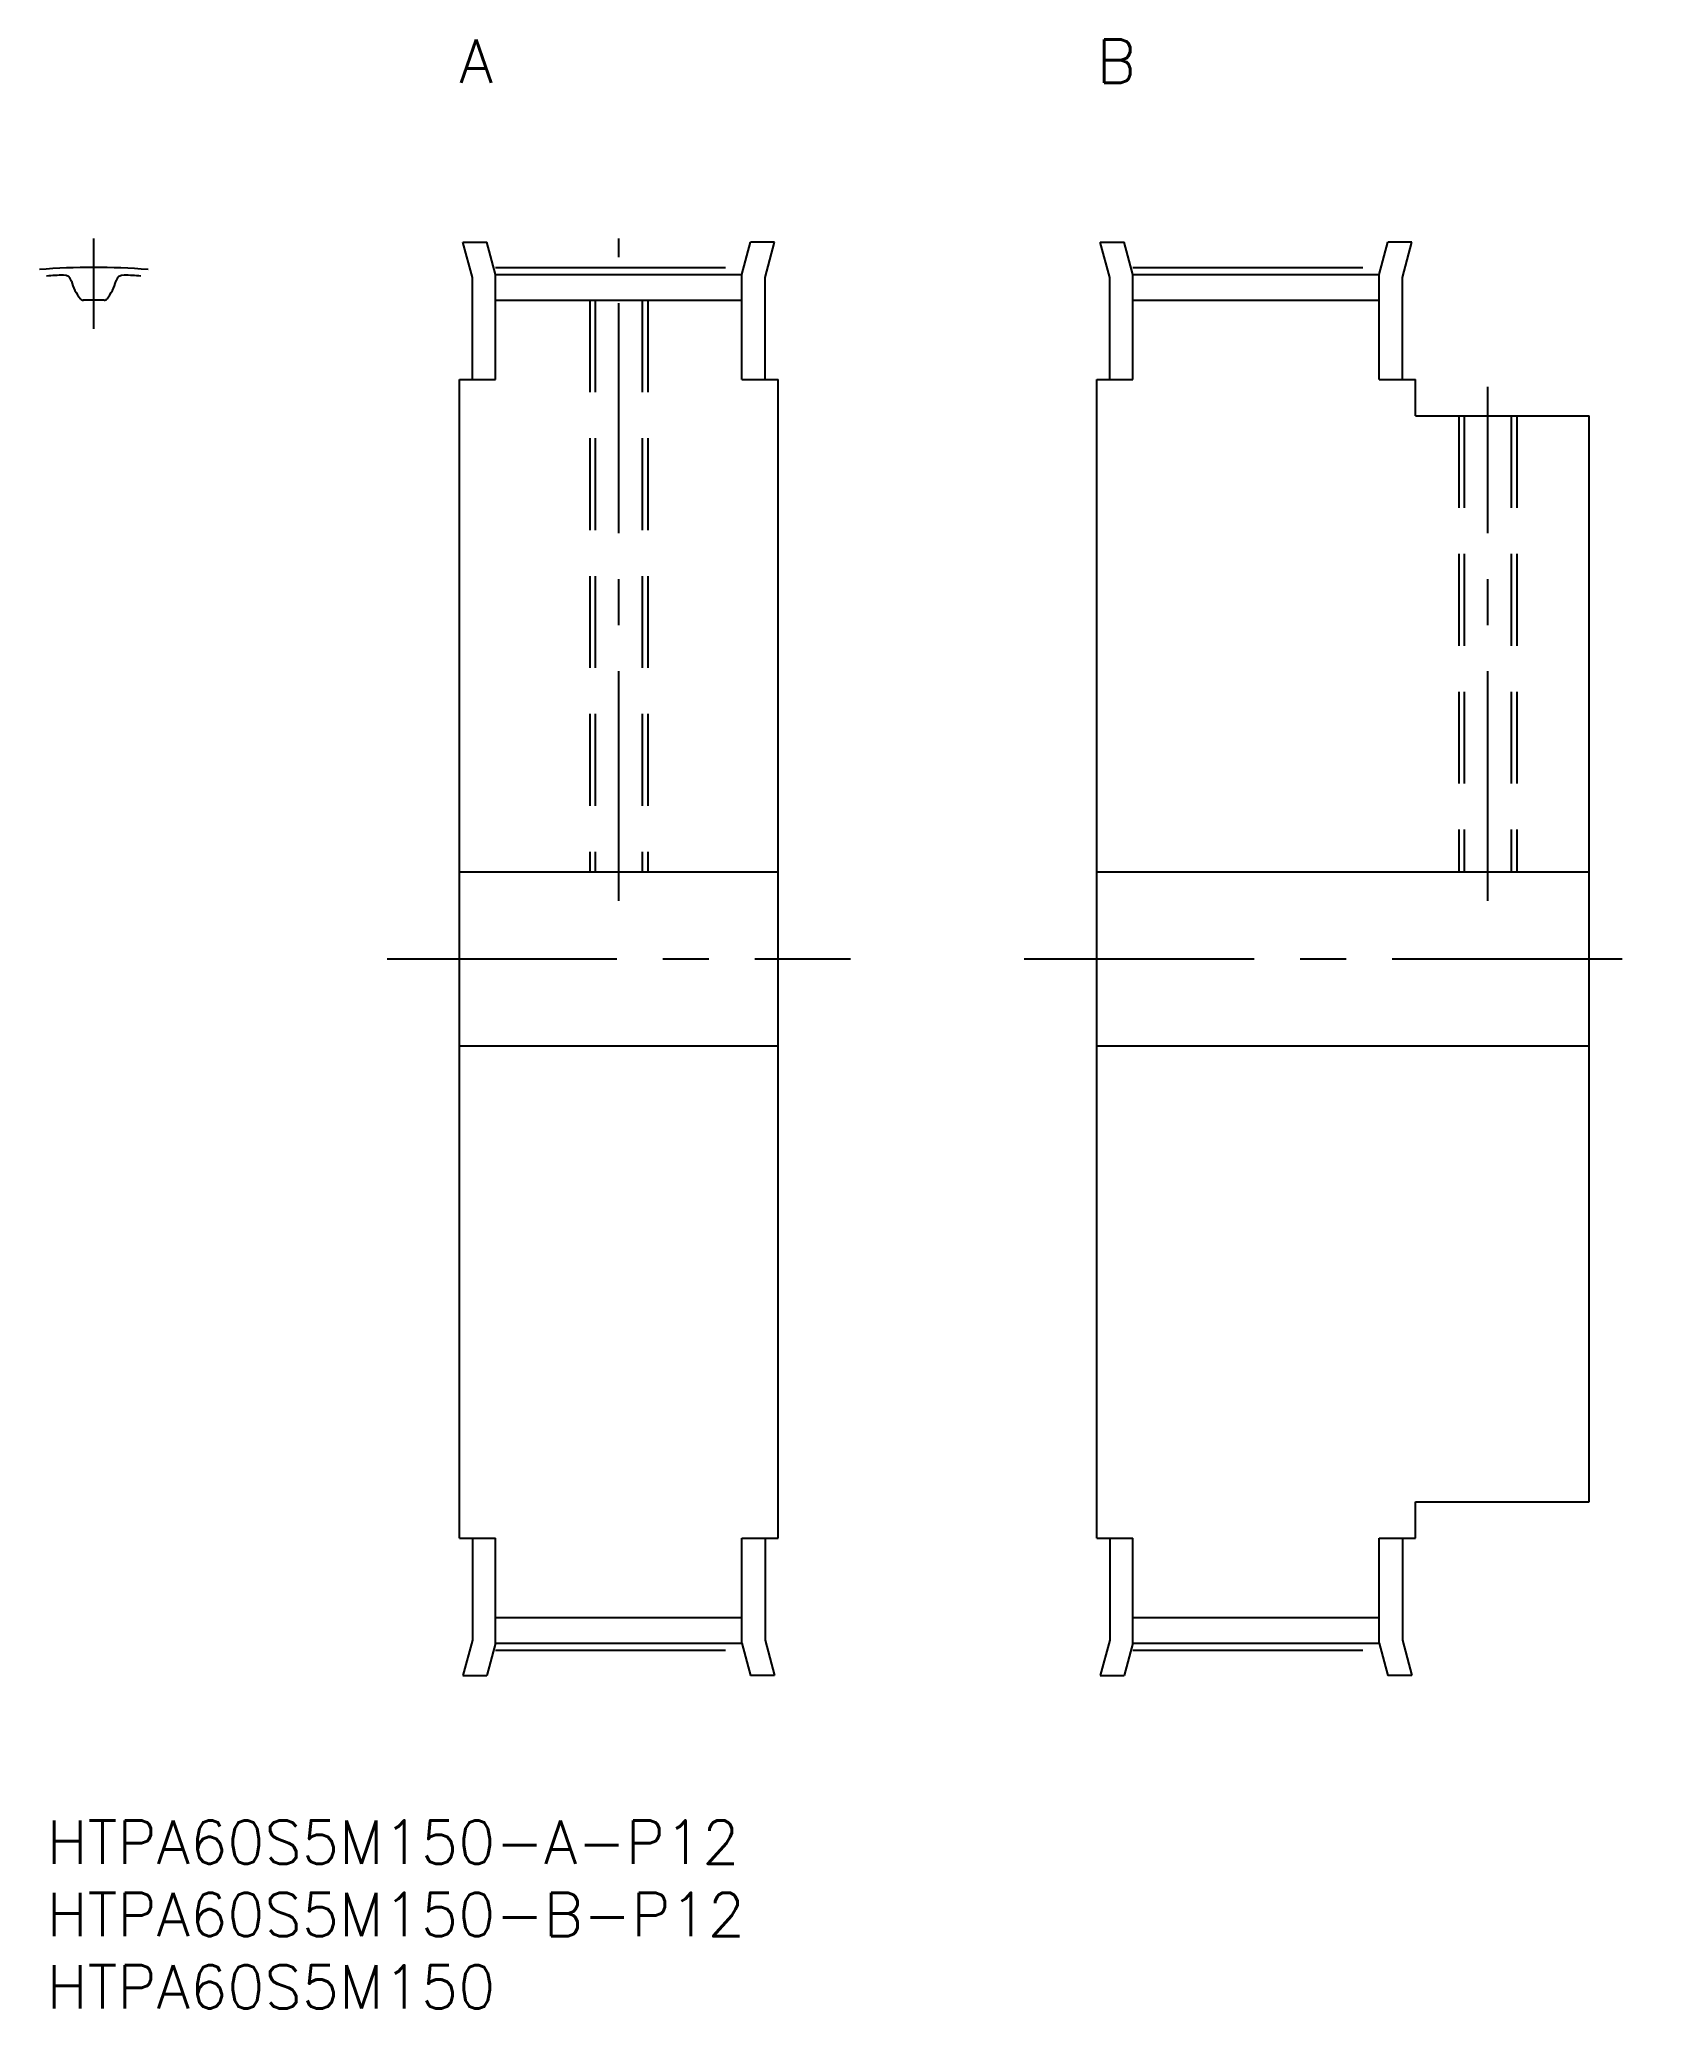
# Model space of a CAD drawing. Extents: x 0 to 111, y -13 to 123.
import ezdxf

# ---------------------------------------------------------------- set-up
doc = ezdxf.new("R2010")
doc.units = 0
doc.header["$LTSCALE"] = 0.5
doc.linetypes.add('CENTER', pattern=[50.8, 31.75, -6.35, 6.35, -6.35])
doc.linetypes.add('DASHED', pattern=[19.05, 12.7, -6.35])
for name, color, linetype in [('MSM_CENTER', 1, 'CENTER'), ('MSM_CONTINUOUS', 7, 'CONTINUOUS'), ('MSM_DASHED', 4, 'DASHED'), ('MSM_PART_NUMBER', 7, 'CONTINUOUS')]:
    doc.layers.add(name, color=color, linetype=linetype)
doc.styles.get("Standard").update_dxf_attribs({"font": 'txt.shx', "height": 3, "bigfont": 'bigfont.shx'})

# ---------------------------------------------------------------- blocks, each defined once
blk = doc.blocks.new('*U3')
at = {"layer": 'MSM_PART_NUMBER'}
blk.add_text('HTPA60S5M150-A-P12', height=3, dxfattribs=at).set_placement((0, -3))
blk = doc.blocks.new('*U4')
at = {"layer": 'MSM_PART_NUMBER'}
blk.add_text('HTPA60S5M150-B-P12', height=3, dxfattribs=at).set_placement((0, -8))
blk = doc.blocks.new('*U5')
at = {"layer": 'MSM_PART_NUMBER'}
blk.add_text('HTPA60S5M150', height=3, dxfattribs=at).set_placement((0, -13))
blk = doc.blocks.new('*U6')
at = {"layer": 'MSM_PART_NUMBER'}
blk.add_text('A', height=3, dxfattribs=at).set_placement((28.5, 120))
blk = doc.blocks.new('*U7')
at = {"layer": 'MSM_PART_NUMBER'}
blk.add_text('B', height=3, dxfattribs=at).set_placement((72.5, 120))

msp = doc.modelspace()

# ---------------------------------------------------------------- linework, layer by layer
at = {"layer": 'MSM_CENTER'}
for p, q in [((3.25, 103), (3.25, 109.25)), ((39.5, 63.5), (39.5, 109.25)), ((31, 107.25), (48, 107.25)), ((75, 107.25), (92, 107.25)), ((99.5, 63.5), (99.5, 99)), ((23.5, 59.5), (55.5, 59.5)), ((67.5, 59.5), (111.5, 59.5)), ((31, 11.76), (48, 11.76)), ((75, 11.76), (92, 11.76))]:
    msp.add_line(p, q, dxfattribs=at)
msp.add_arc((3.25, 59.5), 47.75, 85.4952, 94.5048, dxfattribs=at)
at = {"layer": 'MSM_CONTINUOUS'}
for p, q in [((28.74, 109), (30.4, 109)), ((29.4, 106.55), (28.74, 109)), ((31, 106.76), (30.4, 109)), ((48, 106.76), (48.6, 109)), ((50.26, 109), (48.6, 109)), ((49.6, 106.55), (50.26, 109)), ((72.74, 109), (74.4, 109)), ((73.4, 106.55), (72.74, 109)), ((75, 106.76), (74.4, 109)), ((92, 106.76), (92.6, 109)), ((94.26, 109), (92.6, 109)), ((93.6, 106.55), (94.26, 109)), ((29.4, 99.5), (29.4, 106.55)), ((31, 106.76), (48, 106.76)), ((31, 99.5), (31, 106.76)), ((48, 99.5), (48, 106.76)), ((49.6, 99.5), (49.6, 106.55)), ((73.4, 99.5), (73.4, 106.55)), ((75, 106.76), (92, 106.76)), ((75, 99.5), (75, 106.76)), ((92, 99.5), (92, 106.76)), ((93.6, 99.5), (93.6, 106.55)), ((31, 104.99), (48, 104.99)), ((75, 104.99), (92, 104.99)), ((28.5, 19.5), (28.5, 99.5)), ((28.5, 99.5), (31, 99.5)), ((48, 99.5), (50.5, 99.5)), ((50.5, 19.5), (50.5, 99.5)), ((72.5, 99.5), (75, 99.5)), ((72.5, 19.5), (72.5, 99.5)), ((92, 99.5), (94.5, 99.5)), ((94.5, 97), (94.5, 99.5)), ((94.5, 97), (106.5, 97)), ((106.5, 22), (106.5, 97)), ((28.5, 65.5), (50.5, 65.5)), ((72.5, 65.5), (106.5, 65.5)), ((28.5, 53.5), (50.5, 53.5)), ((72.5, 53.5), (106.5, 53.5)), ((94.5, 22), (106.5, 22)), ((94.5, 19.5), (94.5, 22)), ((28.5, 19.5), (31, 19.5)), ((29.4, 19.5), (29.4, 12.45)), ((31, 12.24), (31, 19.5)), ((48, 12.24), (48, 19.5)), ((48, 19.5), (50.5, 19.5)), ((49.6, 19.5), (49.6, 12.45)), ((72.5, 19.5), (75, 19.5)), ((73.4, 19.5), (73.4, 12.45)), ((75, 12.24), (75, 19.5)), ((92, 12.24), (92, 19.5)), ((92, 19.5), (94.5, 19.5)), ((93.6, 19.5), (93.6, 12.45)), ((31, 14.01), (48, 14.01)), ((75, 14.01), (92, 14.01)), ((29.4, 12.45), (28.74, 10)), ((49.6, 12.45), (50.26, 10)), ((73.4, 12.45), (72.74, 10)), ((93.6, 12.45), (94.26, 10)), ((31, 12.24), (30.4, 10)), ((31, 12.24), (48, 12.24)), ((48, 12.24), (48.6, 10)), ((75, 12.24), (74.4, 10)), ((75, 12.24), (92, 12.24)), ((92, 12.24), (92.6, 10)), ((28.74, 10), (30.4, 10)), ((50.26, 10), (48.6, 10)), ((72.74, 10), (74.4, 10)), ((94.26, 10), (92.6, 10))]:
    msp.add_line(p, q, dxfattribs=at)
for centre, radius, start, end in [((3.25, 59.5), 47.27, 92.5435, 93.9428), ((1.18, 106.17), 0.55, 14.7991, 92.5435), ((4.88, 107.15), 3.28, 194.7991, 219.0738), ((1.63, 107.15), 3.27, 320.9262, 345.2009), ((5.32, 106.17), 0.55, 87.4565, 165.2009), ((3.25, 59.5), 47.27, 86.0572, 87.4565), ((2.53, 105.24), 0.25, 219.0738, 270.9061), ((3.25, 59.5), 45.5, 89.0939, 90.9061), ((3.97, 105.24), 0.25, 269.0939, 320.9262)]:
    msp.add_arc(centre, radius, start, end, dxfattribs=at)
at = {"layer": 'MSM_DASHED'}
for p, q in [((37.5, 104.99), (37.5, 65.5)), ((37.88, 104.99), (37.88, 65.5)), ((41.12, 104.99), (41.12, 65.5)), ((41.5, 104.99), (41.5, 65.5)), ((97.5, 97), (97.5, 65.5)), ((97.88, 97), (97.88, 65.5)), ((101.12, 97), (101.12, 65.5)), ((101.5, 97), (101.5, 65.5))]:
    msp.add_line(p, q, dxfattribs=at)

# ---------------------------------------------------------------- block references
at = {"layer": 'MSM_CONTINUOUS'}
for name in ['*U6', '*U7', '*U3', '*U4', '*U5']:
    msp.add_blockref(name, (0, 0), dxfattribs=at)

doc.saveas('drawing.dxf')
